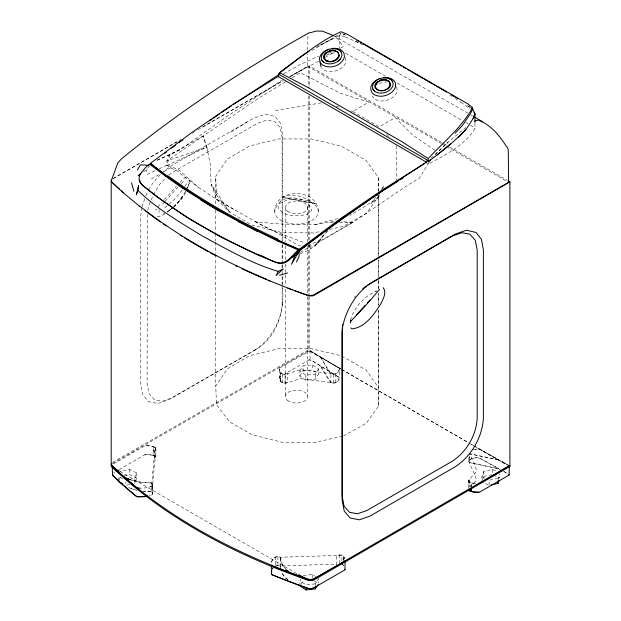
<?xml version="1.0" encoding="UTF-8"?>
<svg xmlns="http://www.w3.org/2000/svg" width="621" height="621" viewBox="0 0 621 621"><rect width="100%" height="100%" fill="white"/><g stroke="black" fill="none" stroke-linecap="round" stroke-linejoin="round"><path stroke-width="0.47" stroke-dasharray="3.1 2.33" d="M335.806 382.598L335.782 373.873L338.305 371.808L339.54 368.695L339.268 368.191L310.058 350.749L279.861 367.834L279.217 368.765L279.784 379.648L280.746 381.597L282.462 382.815L285.117 383.188L287.647 382.552L287.608 373.795L300.347 369.705L330.939 373.671C334.742 375.426 339.113 372.903 339.54 368.695C340.362 374.44 339.501 385.61 330.884 382.412L330.939 373.671L320.327 356.904L310.5 350.904L309.266 350.857M343.467 436.012L366.25 423.204L378.577 406.204L378.562 310.283M378.562 305.447L378.562 293.849M378.562 289.021L378.562 278.394M378.562 277.424L378.562 260.028M378.562 256.163L378.562 195.281M378.562 191.415L378.562 177.885L366.204 160.497L341.216 146.075L311.105 138.941L278.876 138.933L249.425 146.044L227.247 159.201L215.704 176.395L215.704 206.351M285.97 569.046L282.625 565.661L280.281 557.239C278.115 556.362 275.476 556.563 273.628 558.038L271.649 561.547L271.486 563.387C271.354 558.853 276.003 555.166 280.281 557.239L336.737 555.5L339.291 554.848L341.861 555.174L341.861 561.601M275.429 556.975L275.413 564.978M277.936 556.688L277.929 565.584L280.335 566.111L280.281 557.239L281.282 562.937L284.534 568.355M285.117 383.188L285.055 374.447L287.608 373.795L282.718 374.191L280.009 371.746L279.217 368.765L280.708 372.988L280.746 381.597L280.684 372.903L282.485 374.121L285.055 374.447M343.623 560.584L343.638 556.307L344.709 558.38M113.534 463.864L144.491 445.994C148.109 444.892 152.114 446.305 155.498 447.64L154.815 450.466L151.803 483.06L152.743 484.411L152.619 493.237L151.998 494.689L150.057 495.69M333.283 382.955L333.283 374.199L330.939 373.663L328.059 370.108L320.327 356.904L338.655 367.795M343.638 560.251L343.661 556.393L341.861 555.174M282.462 382.815L282.485 374.121M289.448 76.802L307.597 66.323L307.721 53.911M307.76 50.091L307.915 34.815M155.941 448.991L155.793 457.848L154.707 459.299L154.815 450.466L155.941 448.991L155.374 447.508L153.271 446.468L153.061 455.317L155.165 456.319L155.793 457.848M339.291 554.848L339.229 562.921M155.374 447.508L155.165 456.319M152.743 484.411L152.207 485.832L151.998 494.689M141.844 207.686L140.656 216.131L140.656 383.801L142.768 394.809L148.73 401.702L157.92 403.526L168.749 399.784L254.331 350.539C276.896 338.072 284.969 311.144 282.462 286.809M147.309 214.431L147.123 383.762L149.009 393.543L154.381 399.645L162.415 401.166L171.893 397.851L257.35 348.536M350.399 319.962C354.226 307.341 364.55 295.945 376.691 290.931M274.769 211.614C274.692 187.387 318.037 187.821 318.278 211.52M282.462 302.248C281.235 321.616 270.539 339.889 254.331 350.539M142.062 206.777L144.825 198.402M159.255 168.78L166.878 165.24L170.045 154.613L180.199 149.63L227.053 116.399L281.515 80.52M147.782 210.286L149.467 203.882L153.022 195.708M187.728 188.047L189.847 179.857L189.343 177.49M279.388 377.622L280.04 376.683M119.271 480.033L120.42 476.431M136.573 472.892L136.573 477.999L134.85 483.402L134.85 478.294L136.573 472.892L129.362 469.406L120.42 471.331M488.3 484.978L481.888 481.888L481.888 476.781L483.619 471.378L492.562 469.46L496.567 471.393M482.463 480.087L483.619 476.486L483.619 471.378M498.042 480.049L499.486 473.839M478.364 448.851L472.961 449.581L479.241 449.006L507.567 464.624L498.787 459.944L469.755 453.811L469.864 462.653L468.948 461.279L469.569 459.819L469.453 456.024M145.888 195.871L148.194 190.725M186.238 190.127L189.242 183.412L186.937 188.536M153.441 194.854L159.263 184.779L165.722 177.893M329.503 229.421L343.467 226.3L366.25 213.492L378.577 196.492L379.842 193.993M382.381 188.986L384.065 185.648L381.325 189.436M185.291 191.998L185.578 191.478M272.262 569.589L273.667 567.051M272.448 568.867L273.651 566.771M474.972 123.261L474.972 128.78C464.446 145.477 445.653 154.66 428.909 163.828L426.705 162.904M148.652 189.972L152.789 183.172L160.994 173.756M185.64 192.595L181.759 198.922L174.035 206.871M429.026 162.617L419.291 178.111L406.747 185.795L352.844 222.341L316.803 243.416L315.049 245.994L312.93 246.444L310.95 245.9L307.201 246.157M173.849 206.948L180.369 199.605L185.4 191.687M180.369 199.605L182.931 195.584L180.222 199.752L173.779 206.871L174.711 206.04M299.834 370.985L303.157 365.823L312.51 364.83L318.55 368.99L318.55 374.098L315.227 379.26L305.866 380.262L299.834 376.093L299.834 370.985L305.866 375.154L315.227 374.152L318.55 368.99M299.834 376.093L303.157 370.931L303.157 365.823M299.92 585.782L299.92 580.682L300.867 579.207M300.867 584.307L303.242 580.619M315.305 585.549L315.305 583.849L318.627 578.679L318.627 582.94M184.817 186.339L187.348 182.512M342.536 436.221L313.683 442.672L281.445 442.175L251.645 434.599L229.7 421.923L216.566 404.721L215.704 386.107L227.247 368.913L249.425 355.755L278.876 348.645L311.105 348.653L341.216 355.786L353.854 362.912L366.204 370.217L378.562 387.597M300.16 253.655C310.298 250.558 318.503 243.859 323.378 234.466M375.845 196.997L370.908 203.804L380.075 196.12L362.276 208.089L349.755 215.479M345.059 34.714L343.141 34.434L346.107 35.304L341.208 33.161L339.307 35.762L341.395 35.715L345.423 37.05M182.24 190.15L174.214 199.651L163.765 208.858M468.529 488.261L468.405 480.305L476.618 471.479L475.678 467.357L469.755 453.811L498.787 459.944L479.924 449.356M143.467 171.862L146.463 169.611L149.351 166.055M315.049 245.994L327.989 230.313M327.95 230.181L316.803 243.416L318.511 241.973L352.844 222.341L340.898 221.666M162.617 204.185L164.48 202.027M165.101 201.313L177.986 187.045M157.788 206.995L161.421 202.826M164.309 199.589L176.341 186.3M354.335 297.397L355.631 295.969M179.842 182.481L183.583 178.514L186.075 177.521L187.076 180.199M469.957 486.957L476.408 480.274L475.461 476.152L468.902 461.962L468.731 460.479C471.316 457.848 476.291 457.134 479.707 458.158L500.169 469.523L479.831 458.267C476.61 457.056 472.558 458.306 469.569 459.819M435.267 154.559L448.176 142.03L465.711 127.647M181.262 183.591L184.81 180.199M431.067 158.176L448.176 142.03M161.701 173.112L170.915 165.931L254.346 117.897L265.555 114.155L275.095 116.476L280.49 123.237L282.462 133.903L282.462 240.506M167.375 212.227L173.259 207.608M171.241 208.741L168.462 210.899L173.298 207.437M285.683 81.724L256.869 99.267L166.925 160.847L166.987 165.411L170.814 167.926L178.312 171.45L181.666 174.734L198.541 187.534M192.184 133.329L194.575 131.691M168.873 174.982L174.051 171.489L257.35 123.377L266.828 120.086L274.862 121.6L280.234 127.709L282.12 137.489L282.12 240.956M376.893 195.98L380.099 193.876M230.857 132.211L249.168 120.544M311.827 50.511L341.208 33.161M292.149 77.71L300.222 72.696L340.207 93.127L368.649 102.178L352.619 111.431L350.78 110.849M318.495 61.37L289.945 76.259M325.078 57.458L334.129 52.071M340.712 48.159L343.18 46.691L338.189 39.286L334.859 36.693M113.146 178.584L181.099 139.352M202.865 126.793L282.842 80.614M151.229 178.995L160.42 173.694M163.758 171.761L172.11 166.94L179.609 170.464L198.441 187.363L216.698 199.388L235.817 210.822M300.129 252.429L310.151 246.638L311.168 248.54M113.752 472.69L115.382 471.75M119.279 469.499L144.709 454.82C148.326 453.718 152.331 455.123 155.716 456.466L155.033 459.292L152.021 491.886L152.836 494.013L152.036 494.976L148.823 496.032M309.289 359.8L279.892 376.768L279.24 377.7L280.032 380.681L282.741 383.126L287.632 382.73L300.37 378.639L330.962 382.606C334.703 384.36 339.175 381.837 339.571 377.638L312.239 360.778L309.289 359.792L312.239 360.778L339.376 377.568M113.301 178.499L178.646 140.92M197.788 129.905L283.386 80.683M290.015 76.864L309.079 65.904L309.079 86.606M112.494 462.459L309.079 349.39L309.079 297.343M112.378 463.6L308.971 350.531L340.898 368.967M316.322 47.064L319.458 45.232M203.176 135.937L168.749 155.599L166.925 160.847L206.909 147.177L203.176 135.937L207.732 151.439M283.486 73.775L300.129 64.53L318.604 56.1M152.207 485.832L150.352 486.864L144.297 488.028L139.787 488.176M167.165 211.59L169.595 210.271L167.212 211.559M163.245 213.702L164.736 212.91M321.67 44.394L339.307 35.723L341.395 35.676M319.458 45.271L333.896 38.145M165.077 213.787L160.102 216.217L157.16 216.255L155.731 215.308M150.329 486.872L152.619 485.187L151.803 483.06L137.218 481.71L129.463 479.156M155.017 170.744L147.394 174.284L146.463 169.611M157.051 160.202L180.199 149.63M166.987 165.411L206.909 147.177L210.193 164.208L211.109 184.08L216.698 199.388L229.7 212.211L251.645 224.887L281.445 232.464L313.683 232.96L320.203 231.501M308.024 245.66L319.147 240.7M157.074 160.265L170.045 154.613M144.553 454.906L146.176 454.533L153.061 455.317L153.41 446.483L146.106 445.622M328.486 53.096L332.095 52.04M216.605 199.225L255.596 221.844L280.35 224.057L314.777 224.592L338.709 218.359M123.998 475.67L129.362 474.514L136.573 477.999M129.478 479.443L134.85 478.294M129.478 484.551L125.908 485.319L125.908 481.919M483.619 476.486L491.661 474.755M498.042 478.341L489.1 480.258L489.1 484.52M334.447 52.731L329.472 53.794A13.313 9.4 -14.9 0 0 325.722 55.673M275.375 110.569L323.223 102.543M314.777 224.592L333.663 221.619M275.413 565.941L277.929 565.584M333.283 374.199L335.782 373.873M303.157 370.931L312.51 369.937L318.55 374.098M303.242 575.512L312.596 574.518L315.615 576.598M315.305 583.849L305.951 584.842L299.92 580.682M158.627 212.017L160.039 211.94M276.57 565.452L280.25 565.925L336.714 564.186M155.32 209.456L157.152 209.463M330.232 222.163L333.058 222.186M339.648 222.24L352.844 222.341M142.155 491.304L152.021 491.886L143.816 491.126M375.449 291.109L376.605 291.195M475.663 483.448L473.086 483.216L468.847 481.655L469.53 478.83L469.623 486.81M315.289 203.905L282.687 197.167C294.012 191.873 305.742 197.967 315.289 203.905L315.01 201.398M474.522 483.433L470.935 482.82L471.083 486.996M282.322 197.105L312.635 202.71M300.898 245.978L297.684 245L276.12 232.324L255.596 221.844M336.101 106.175L339.772 107.348M166.878 165.24L172.11 166.94M128.819 487.702L136.573 490.248L128.64 487.858M158.611 209.805L159.853 210.271M129.246 479.35L132.552 480.607L141.937 482.486L151.803 483.06L151.695 491.84L152.619 493.237M345.423 37.012L359.248 43.082L354.94 40.986M493.361 474.949L499.773 478.046L499.773 474.646M481.888 476.781L485.094 478.325M122.702 478.667L118.689 476.726L118.689 480.134M468.405 480.305L468.971 481.787L471.083 482.827L471.153 486.631M360.118 43.509L362.703 44.79L360.118 43.548M255.309 221.573C270.818 231.097 288.509 236.306 305.082 243.106M504.174 471.688L507.349 473.419L503.491 471.316M352.619 111.431L379.276 126.824L395.305 117.563L412.204 134.695L434.646 150.135M333.524 35.653L467.59 113.045M470.935 114.986L472.612 115.948M345.423 53.088L385.362 76.15M397.06 82.903L460.898 119.76M465.649 122.5L468.032 123.874M446.258 145.097L308.909 65.803L308.909 88.089M449.604 147.037L507.396 180.393M307.597 66.323L440.763 143.195M441.593 143.684L445.785 146.098M446.623 146.579L507.761 181.875M341.736 369.448L467.784 442.222M471.145 444.162L473.66 445.614M474.506 446.103L507.272 465.02M340.735 368.983L308.909 350.609L308.909 297.327M341.573 369.464L468.032 442.478M468.871 442.959L507.396 465.199M120 471.479L296.985 573.657M470.407 125.248L474.165 127.577L474.972 128.78M188 181.992L188.411 182.248M449.682 94.726L454.487 97.932M455.286 98.421L460.898 102.162M307.938 245.171L310.151 246.638M470.539 107.573L466.813 104.996L470.563 107.759M314.102 580.666L318.627 583.787M341.884 564.116L343.599 565.32M460.898 102.123L470.407 109.211M287.911 580.014L284.511 577.041L281.259 571.615M341.604 563.79L343.638 565.622M287.95 579.766L282.602 574.347L281.662 570.978M386.712 134.361L388.738 136.41M216.566 195.01L229.7 212.211L211.109 184.08L216.566 195.01L215.704 176.395M280.723 567.61L280.25 565.925L280.591 567.819M344.733 559.04L344.337 557.549L341.628 555.104L336.737 555.5L336.698 564.373M396.687 87.018L397.168 90.581A13.313 9.4 -14.9 0 1 388.141 99.888L383.173 100.944A12.738 8.997 -14.9 0 1 372.181 95.898M345.439 57.784L345.92 61.347A13.313 9.4 -14.9 0 1 336.892 70.647L331.925 71.71A12.738 8.997 -14.9 0 1 321.344 67.456M468.855 457.452L468.948 461.279M468.971 481.787L469.057 486.484M396.206 145.888L396.858 180.703M310.058 350.749L310.081 359.683M378.562 177.885L378.569 190.911M492.562 469.46L492.562 474.568M378.577 196.492L378.577 256.411M378.577 260.277L378.577 276.702M378.577 280.568L378.577 288.299M378.577 293.135L378.577 304.732M378.577 310.531L378.577 406.204M339.307 35.723L339.307 49.533M315.227 374.152L315.227 379.26M312.596 574.518L312.596 579.626M312.51 364.83L312.51 369.937M309.079 96.014L309.079 239.566M309.079 244.402L309.079 296.396M308.909 95.836L308.909 240.18M308.909 245.016L308.909 296.364M307.612 206.785L307.612 241.538M307.612 246.366L307.612 295.596M307.612 296.566L307.612 395.996M305.866 375.154L305.866 380.262M285.443 208.051L285.443 241.833M285.443 245.699L285.443 260.176M285.443 264.041L285.443 285.28M285.443 289.138L285.443 397.261M282.462 244.371L282.462 263.661M282.462 264.624L282.462 267.519M282.462 271.377L282.462 275.235M282.462 276.198L282.462 285.846M282.12 244.829L282.12 261.286M282.12 265.159L282.12 268.062M282.12 276.78L282.12 284.527M282.12 285.489L282.12 305.827M215.704 210.216L215.704 232.448M215.704 233.411L215.704 241.142M215.704 242.112L215.704 253.71M215.704 254.672L215.704 386.107M129.362 469.406L129.362 474.514M387.659 81.949A12.738 8.997 -14.9 0 0 385.695 81.972L380.727 83.028A13.313 9.4 -14.9 0 0 376.97 84.906M280.49 201.111L278.061 204.775L278.231 207.957C284.736 217.334 298.181 216.791 308.016 213.973L311.657 210.441C308.466 198.192 290.178 194.552 280.49 201.111M498.57 468.739L469.538 462.614L498.57 468.739M330.962 382.606L328.082 379.043L320.351 365.839L330.962 382.606M280.42 220.005A21.751 12.56 0 0 0 317.238 215.402A21.751 12.56 0 0 0 291.924 199.294A21.751 12.56 0 0 0 280.42 220.005M287.476 400.374A11.139 6.435 0 0 0 306.673 399.28A11.139 6.435 0 0 0 295.433 390.229A11.139 6.435 0 0 0 287.476 400.374M287.476 211.163A11.139 6.435 0 0 0 306.673 210.069A11.139 6.435 0 0 0 295.433 201.018A11.139 6.435 0 0 0 287.476 211.163"/><path stroke-width="0.93" d="M509.903 465.339L314.071 578.834L310.547 579.579L308.738 579.238A571.266 329.813 0 0 1 111.796 465.533L111.206 464.492L111.206 181.014L117.858 162.764L121.39 158.96C179.694 111.089 243.145 69.63 308.947 32.851A4.262 2.461 60 0 1 310.05 32.781L316.182 31.05L322.377 31.143L333.524 35.653M345.113 561.477L344.958 569.294L344.461 570.148L313.504 588.017L311.882 588.615L308.179 588.413A576.49 332.833 0 0 1 289.96 581.799A576.055 332.584 0 0 1 272.184 574.805L271.299 573.905L271.649 570.257M508.778 465.308L509.461 465.874L509.041 475.119L479.645 492.096L474.661 492.158L469.181 490.621M271.719 571.32L271.486 573.967L272.371 574.875A576.241 332.693 0 0 0 308.179 588.413L310.942 588.747L313.504 588.017M350.632 320.413L350.415 322.741L350.842 320.793L350.663 321.189C360.739 311.152 370.605 300.238 379.586 289.246M342.474 326.227L342.66 324.566M137.932 190.368L138.623 185.493L136.309 194.847L137.932 190.368C156.733 208.897 179.981 222.225 202.314 235.996C226.859 249.168 251.389 263.56 278.278 271.4L283.199 268.963L276.12 275.561L278.278 271.4M147.55 496.156L144.196 496.769L136.636 496.544A576.04 332.577 0 0 1 124.518 486.282A576.459 332.817 0 0 1 113.069 475.764L112.471 474.723L112.719 473.629M111.454 179.904L111.206 180.998L111.796 182.038A571.266 329.813 0 0 0 119.263 189.056M111.206 464.492L111.454 463.39M111.345 464.531L111.097 465.634L111.679 466.674A571.258 329.813 0 0 0 308.629 580.379L312.332 580.573L313.954 579.975L509.794 466.48L508.11 465.509M345.129 560.53L344.484 561.462L311.905 579.929L308.202 579.727L302.078 577.569L278.084 568.494L272.208 566.119L271.323 565.219L271.4 569.962M344.95 569.713L345.105 569.216M490.893 484.985L498.042 483.448L498.911 480.747M339.508 55.354C337.995 61.13 330.155 63.567 325.264 60.516M328.556 49.354L324.969 51.264L322.392 53.918L321.212 56.93L321.608 59.826L323.518 62.178C329.844 66.121 339.982 62.962 341.938 55.502L341.542 52.606L339.625 50.254L336.489 48.811L332.6 48.5M390.756 84.596L389.841 86.917L387.846 88.974M296.473 262.015L299.089 256.434L299.027 251.435L295.053 255.402L291.513 264.305L299.027 251.435L302.885 247.95L327.011 229.871L373.865 196.64L427.527 161.289M458.383 137.179L465.82 129.773L473.14 118.533L474.972 114.054L474.972 122.337M473.14 118.572L474.972 114.085L472.775 109.117L471.285 108.085M478.248 483.674L479.862 483.301L509.461 465.874M472.775 109.117L470.283 114L462.319 125.605L455.053 133.197M137.264 170.092L140.424 164.829L148.978 165.295M299.92 585.782L305.951 589.95L315.305 588.949L318.154 584.524M279.551 72.797L278.604 74.178L278.604 77.051M139.624 180.09L140.4 182.776L142.007 184.879L156.407 196.438L187.387 217.746L221.332 237.338L258.025 255.107L277.261 262.962L280.257 263.521L283.471 263.141L286.591 261.899L289.324 259.935L298.569 250.954L298.305 249.13A775.256 517.658 -9.4 0 1 150.833 164.014M150.903 164.06L150.631 164.355L150.802 163.059L192.075 132.335L233.597 103.917L278.138 76.461L426.557 162.205M329.805 227.969L332.282 225.027M365.125 305.385L356.415 314.994M367.314 302.978L370.031 300.059M326.382 52.071L324.387 54.128L323.471 56.457L323.782 58.7M338.173 61.168L340.758 58.514M377.63 81.312L375.635 83.369L374.727 85.69L375.03 87.934M465.82 129.735C454.502 141.177 442.067 151.796 428.909 160.955L278.604 74.14L279.854 73.767M362.68 288.773L365.42 286.607M150.856 163.998C146.525 164.79 143.536 170.488 140.517 173.577C138.467 176.861 138.514 181.487 141.464 184.235C155.801 196.267 171.194 206.94 186.968 217.001C209.603 231.136 233.286 243.517 257.599 254.486C266.145 256.271 273.845 264.391 283.005 262.567C289.697 260.455 293.399 253.95 298.616 249.712L298.592 249.378M140.975 173.344L138.219 175.797L140.47 174.113M436.905 155.064L450.598 143.956M279.551 72.828L285.846 67.852M164.868 153.263L166.374 152.129M171.621 148.163L175.37 145.322M285.846 67.891L300.129 57.085M179.182 142.512L183.086 139.748M209.642 120.916L211.978 119.255M213.546 118.145L219.787 113.713M221.355 112.611L231.687 105.648M305.198 246.343L306.735 245.264M366.902 285.613L452.422 236.003L461.9 232.712L469.934 234.226L475.306 240.335L477.192 250.108L477.192 418.445C476.113 435.554 466.674 451.669 452.422 461.155L366.964 510.47L357.479 513.784L349.452 512.271L344.081 506.162L342.194 496.389L342.194 328.711M300.129 57.124L309.281 51.062M233.286 104.592L278.938 74.512M291.691 257.591L295.053 255.402M424.112 163.897L382.303 189.956L340.851 218.328L299.656 248.998L298.491 249.091L277.54 239.954M397.929 181.285L382.365 190.981L340.968 219.329L299.764 250.007L298.585 250.116M400.39 179.756L402.843 178.219M425.758 162.873L426.262 162.578M508.234 180.882L509.903 181.844L314.071 295.348L312.479 295.938L308.738 295.751A571.266 329.813 0 0 1 294.991 290.845M291.769 257.249L296.784 254.354M379.804 78.595L376.225 80.497L373.64 83.152L372.46 86.164L372.856 89.059L374.774 91.411C381.092 95.355 391.23 92.203 393.186 84.743L392.79 81.84L390.881 79.488L387.737 78.052L383.848 77.734M426.705 160.063L428.909 160.917L430.702 160.063M292.538 257.195L294.23 256.411M302.885 247.95L304.6 247.189M474.677 121.103L478.007 120.008C490.38 124.441 499.214 135.238 506.146 145.997A4.262 2.461 60 0 1 508.281 150.492L508.591 182.364L313.481 295.014L309.957 295.751L308.156 295.41M287.507 272.945L279.504 275.351M313.535 579.331L310.966 580.061L308.202 579.727L272.208 566.119M329.153 50.604L332.289 49.936L335.293 50.177M380.409 79.837L383.537 79.17L386.541 79.418M147.099 496.358L137.311 496.901M478.9 492.383L472.868 492.018L468.63 490.45M139.779 488.176L136.418 487.718L120.404 473.978L112.261 465.897M337.219 221.456L339.058 221.557M128.601 478.876L124.301 477.464L129.246 479.35M266.099 279.349L285.086 286.987A572.57 330.644 0 0 0 308.125 295.441M277.641 241.041L298.367 250.038L298.569 250.954M336.489 48.811L339.625 50.254L341.542 52.606M387.737 78.052L390.873 79.488L392.79 81.84M277.75 241.088L237.921 221.48M122.702 483.775L118.689 481.834L118.689 480.134M257.614 231.571L218.949 210.946L182.791 188.373M356.842 40.388L358.457 41.297M360.071 42.212L361.686 43.121M363.301 44.029L364.915 44.937M365.73 45.395L382.42 55.028M383.25 55.51L390.764 59.849M392.433 60.811L398.271 64.18M399.94 65.151L401.608 66.113M403.277 67.076L405.785 68.52M407.454 69.482L409.123 70.445M410.792 71.407L423.305 78.634M424.143 79.123L432.488 83.936M433.326 84.417L434.995 85.38M436.664 86.35L440.002 88.275M440.832 88.756L446.678 92.125M475.127 117.4L482.664 121.755M508.234 465.688L509.903 466.65L509.903 181.844M111.679 466.674L119.224 471.028M298.569 574.572L308.629 580.379M451.638 95.029L454.091 96.48M455.729 97.45L457.367 98.413M200.536 199.884L218.949 210.946M350.795 327.927L352.231 328.874C365.474 327.228 374.292 314.11 380.929 303.591C383.18 298.755 386.961 292.708 383.165 287.616M165.76 176.434L182.892 188.45M167.057 176.131L150.569 163.339M149.514 164.091L165.854 176.496M139.609 206.327L126.389 195.359A572.57 330.566 0 0 1 111.827 182.031L111.206 181.014M136.418 487.718L120.404 473.978L112.851 466.938L112.277 465.346M285.893 569.542L289.984 573.113L287.306 570.404M372.856 89.059L374.774 91.411M321.608 59.826L323.518 62.178M319.931 62.022L322.237 64.856C329.875 69.614 342.109 65.81 344.469 56.798L343.995 53.305A12.505 8.834 -14.9 0 0 333.198 48.345L328.323 49.385A13.072 9.23 -14.9 0 0 319.45 58.521L320.933 66.657M474.165 112.323L474.972 114.085M428.381 159.519L428.909 160.955M112.494 474.165L113.069 475.764A576.234 332.685 0 0 0 136.511 496.435M133.872 191.276L131.582 182.923M509.189 465.618L509.259 466.324M508.979 474.413L509.041 475.119M299.081 249.184L299.159 250.216M471.153 488.774L471.285 491.607L471.192 488.393M112.471 474.723L112.277 466.852M498.042 480.895L498.042 483.448M428.909 160.917L428.909 162.376M315.305 586.395L315.305 588.949M305.951 587.396L305.951 589.95M292.266 289.836A571.266 329.813 0 0 1 287.748 288.136M269.941 281.08A571.266 329.813 0 0 1 268.187 280.358M265.571 279.256A571.266 329.813 0 0 1 242.043 268.808M237.641 266.727A571.266 329.813 0 0 1 235.887 265.889M216.162 255.922A571.266 329.813 0 0 1 210.317 252.794M208.664 251.885A571.266 329.813 0 0 1 184.561 237.859M182.077 236.314A571.266 329.813 0 0 1 180.424 235.274M165.947 225.772A571.266 329.813 0 0 1 163.595 224.158M160.49 221.992A571.266 329.813 0 0 1 145.081 210.659M123.478 192.844A571.266 329.813 0 0 1 121.359 190.95M139.865 206.211A571.103 329.565 0 0 0 198.153 245.551A571.103 329.549 0 0 0 266.355 279.147M278.262 239.279A777.042 518.465 -9.3 0 1 167.74 175.681M342.645 326.708L342.124 332.445L342.124 500.122L344.228 511.122L350.166 518.007L359.318 519.808L370.108 516.035L455.441 466.643C471.502 455.83 482.183 437.619 483.386 418.251L483.386 249.914L481.43 239.248L476.051 232.495L466.55 230.197L455.426 233.985L372.266 282.175C356.64 292.01 346.409 308.854 342.645 326.708M325.008 54.431L324.154 56.651L324.449 58.63L325.73 60.245C330.225 63.14 337.498 60.889 338.903 55.556L338.616 53.491L337.335 51.877C332.84 48.981 325.575 51.24 324.162 56.565L324.449 58.63L325.808 60.299C330.325 63.117 337.599 60.842 338.911 55.471L338.616 53.491L337.257 51.822C333.298 49.377 327.756 50.806 325.008 54.431M376.256 83.664L375.402 85.892L375.697 87.864L376.986 89.478C381.473 92.374 388.746 90.123 390.151 84.79L389.872 82.733L388.583 81.118C384.089 78.223 376.823 80.474 375.418 85.807L375.697 87.864L377.056 89.533C381.573 92.35 388.847 90.076 390.159 84.704L389.872 82.733L388.505 81.056C384.546 78.611 379.012 80.039 376.256 83.664M395.717 86.04C394.288 92.25 387.884 95.587 381.969 96.216A12.505 8.834 -14.9 0 1 371.179 91.256L370.698 87.755A13.072 9.23 -14.9 0 1 379.571 78.619L384.453 77.578A12.505 8.834 -14.9 0 1 395.243 82.539L395.717 86.04M472.511 107.697C461.55 127.654 443.472 142.069 428.226 158.526L401.903 141.704L308.264 87.639L279.698 72.773C299.617 58.428 318.278 41.793 340.952 31.741L346.813 34L468.218 104.087L472.511 107.697"/></g></svg>
